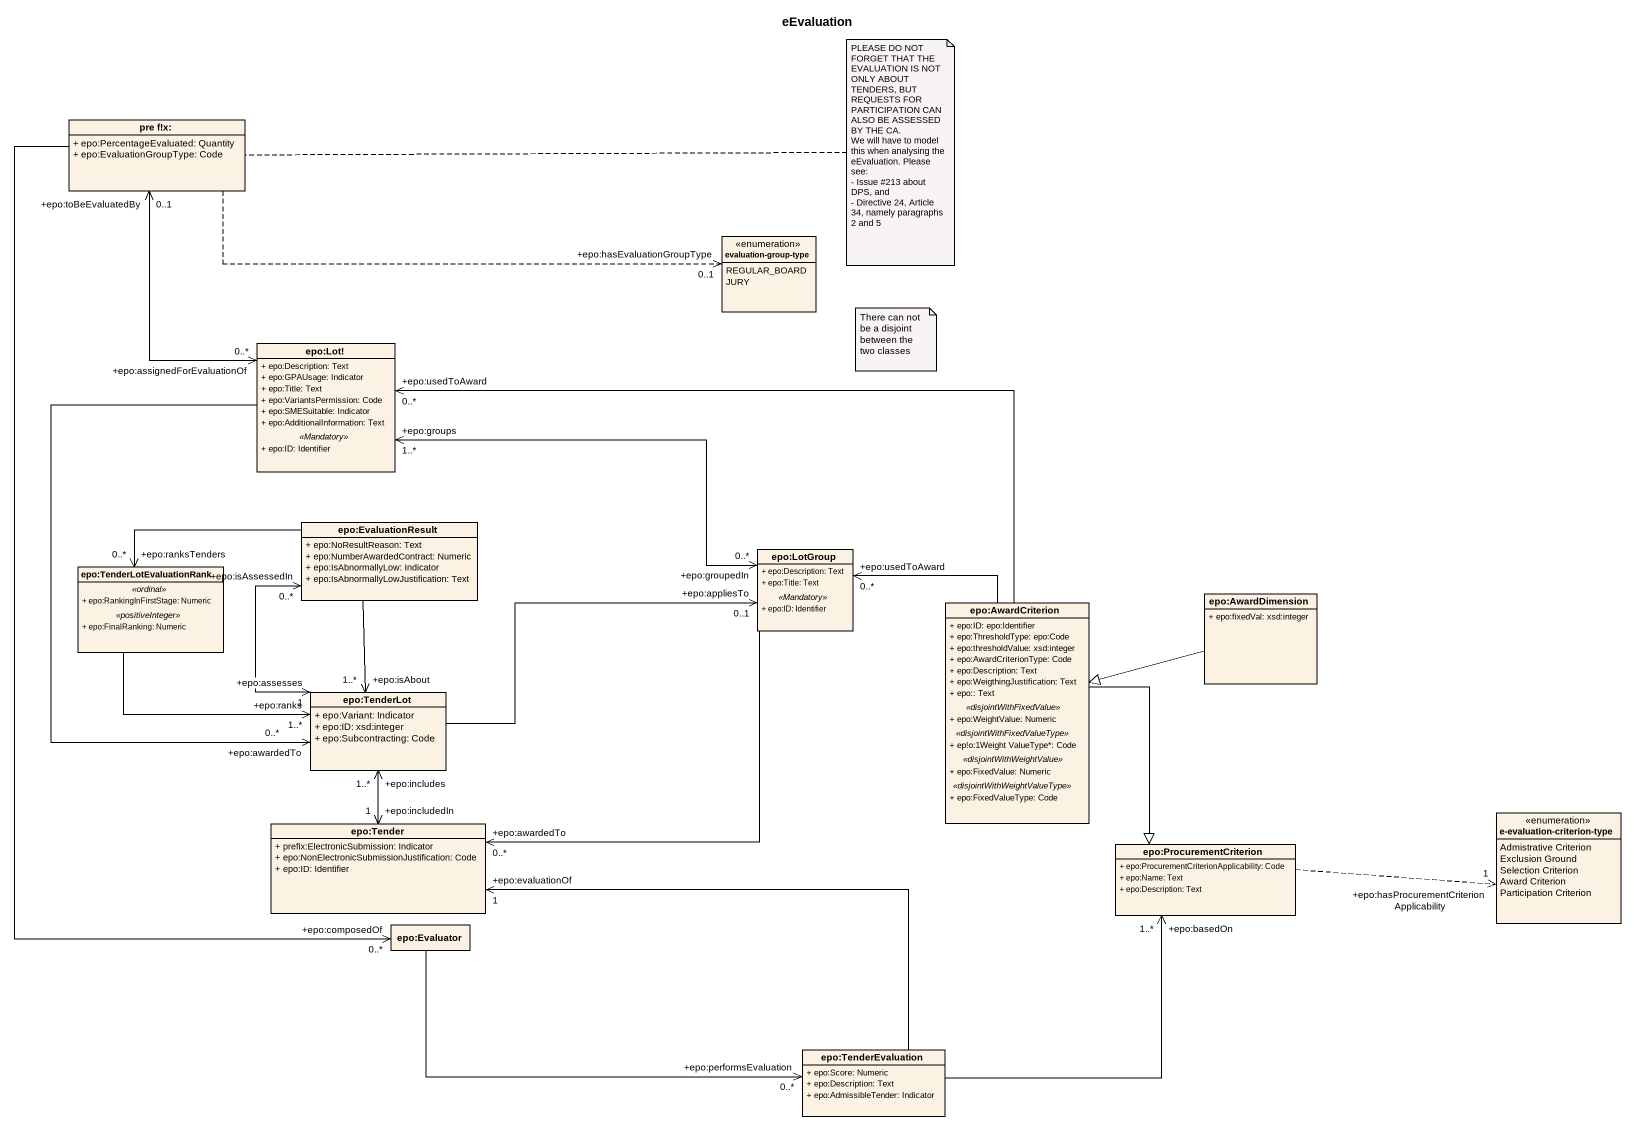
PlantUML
@startuml
title eEvaluation
hide circle
hide empty members
skinparam classAttributeIconSize 0
class "pre f!x:" as pre_f_x {
  + epo:PercentageEvaluated: Quantity
  + epo:EvaluationGroupType: Code
}
enum "evaluation-group-type" as evaluation_group_type {
  REGULAR_BOARD
  JURY
}
class "epo:Lot!" as epo_Lot {
  + epo:Description: Text
  + epo:GPAUsage: Indicator
  + epo:Title: Text
  + epo:VariantsPermission: Code
  + epo:SMESuitable: Indicator
  + epo:AdditionalInformation: Text
  .. <<Mandatory>> ..
  + epo:ID: Identifier
}
class "epo:EvaluationResult" as epo_EvaluationResult {
  + epo:NoResultReason: Text
  + epo:NumberAwardedContract: Numeric
  + epo:IsAbnormallyLow: Indicator
  + epo:IsAbnormallyLowJustification: Text
}
class "epo:TenderLotEvaluationRank" as epo_TenderLotEvaluationRank {
  .. <<ordinal>> ..
  + epo:RankingInFirstStage: Numeric
  .. <<positiveInteger>> ..
  + epo:FinalRanking: Numeric
}
class "epo:LotGroup" as epo_LotGroup {
  + epo:Description: Text
  + epo:Title: Text
  .. <<Mandatory>> ..
  + epo:ID: Identifier
}
class "epo:AwardCriterion" as epo_AwardCriterion {
  + epo:ID: epo:Identifier
  + epo:ThresholdType: epo:Code
  + epo:thresholdValue: xsd:integer
  + epo:AwardCriterionType: Code
  + epo:Description: Text
  + epo:WeigthingJustification: Text
  + epo:: Text
  .. <<disjointWithFixedValue>> ..
  + epo:WeightValue: Numeric
  .. <<disjointWithFixedValueType>> ..
  + ep!o:1Weight ValueType*: Code
  .. <<disjointWithWeightValue>> ..
  + epo:FixedValue: Numeric
  .. <<disjointWithWeightValueType>> ..
  + epo:FixedValueType: Code
}
class "epo:AwardDimension" as epo_AwardDimension {
  + epo:fixedVal: xsd:integer
}
class "epo:TenderLot" as epo_TenderLot {
  + epo:Variant: Indicator
  + epo:ID: xsd:integer
  + epo:Subcontracting: Code
}
class "epo:Tender" as epo_Tender {
  + prefix:ElectronicSubmission: Indicator
  + epo:NonElectronicSubmissionJustification: Code
  + epo:ID: Identifier
}
enum "e-evaluation-criterion-type" as e_evaluation_criterion_type {
  Admistrative Criterion
  Exclusion Ground
  Selection Criterion
  Award Criterion
  Participation Criterion
}
class "epo:ProcurementCriterion" as epo_ProcurementCriterion {
  + epo:ProcurementCriterionApplicability: Code
  + epo:Name: Text
  + epo:Description: Text
}
class "epo:Evaluator" as epo_Evaluator
class "epo:TenderEvaluation" as epo_TenderEvaluation {
  + epo:Score: Numeric
  + epo:Description: Text
  + epo:AdmissibleTender: Indicator
}
pre_f_x .right.> "+epo:hasEvaluationGroupType\n0..1" evaluation_group_type
pre_f_x "+epo:toBeEvaluatedBy\n0..1" <--> "+epo:assignedForEvaluationOf\n0..*" epo_Lot
pre_f_x --> "+epo:composedOf\n0..*" epo_Evaluator
epo_Lot "+epo:groups\n1..*" <-right-> "+epo:groupedIn\n0..*" epo_LotGroup
epo_Lot --> "+epo:awardedTo\n0..*" epo_TenderLot
epo_EvaluationResult -left-> "+epo:ranksTenders\n0..*" epo_TenderLotEvaluationRank
epo_EvaluationResult --> "+epo:isAbout\n1..*" epo_TenderLot
epo_TenderLotEvaluationRank -right-> "+epo:ranks\n1..*" epo_TenderLot
epo_LotGroup --> "+epo:awardedTo\n0..*" epo_Tender
epo_AwardCriterion -left-> "+epo:usedToAward\n0..*" epo_Lot
epo_AwardCriterion -left-> "+epo:usedToAward\n0..*" epo_LotGroup
epo_AwardCriterion --|> epo_ProcurementCriterion
epo_AwardDimension -left-|> epo_AwardCriterion
epo_TenderLot "+epo:assesses\n1" <-up-> "+epo:isAssessedIn\n0..*" epo_EvaluationResult
epo_TenderLot -right-> "+epo:appliesTo\n0..1" epo_LotGroup
epo_Tender "+epo:includedIn\n1" <-up-> "+epo:includes\n1..*" epo_TenderLot
epo_ProcurementCriterion .right.> "+epo:hasProcurementCriterionApplicability\n1" e_evaluation_criterion_type
epo_Evaluator -right-> "+epo:performsEvaluation\n0..*" epo_TenderEvaluation
epo_TenderEvaluation -left-> "+epo:evaluationOf\n1" epo_Tender
epo_TenderEvaluation -up-> "+epo:basedOn\n1..*" epo_ProcurementCriterion
note right of pre_f_x
  PLEASE DO NOT FORGET THAT THE EVALUATION IS NOT ONLY ABOUT TENDERS, BUT REQUESTS FOR PARTICIPATION CAN ALSO BE ASSESSED BY THE CA.
  We will have to model this when analysing the eEvaluation. Please see:
  - Issue #213 about DPS, and
  - Directive 24, Article 34, namely paragraphs 2 and 5
end note
note as N2
  There can not be a disjoint between the two classes
end note
@enduml
